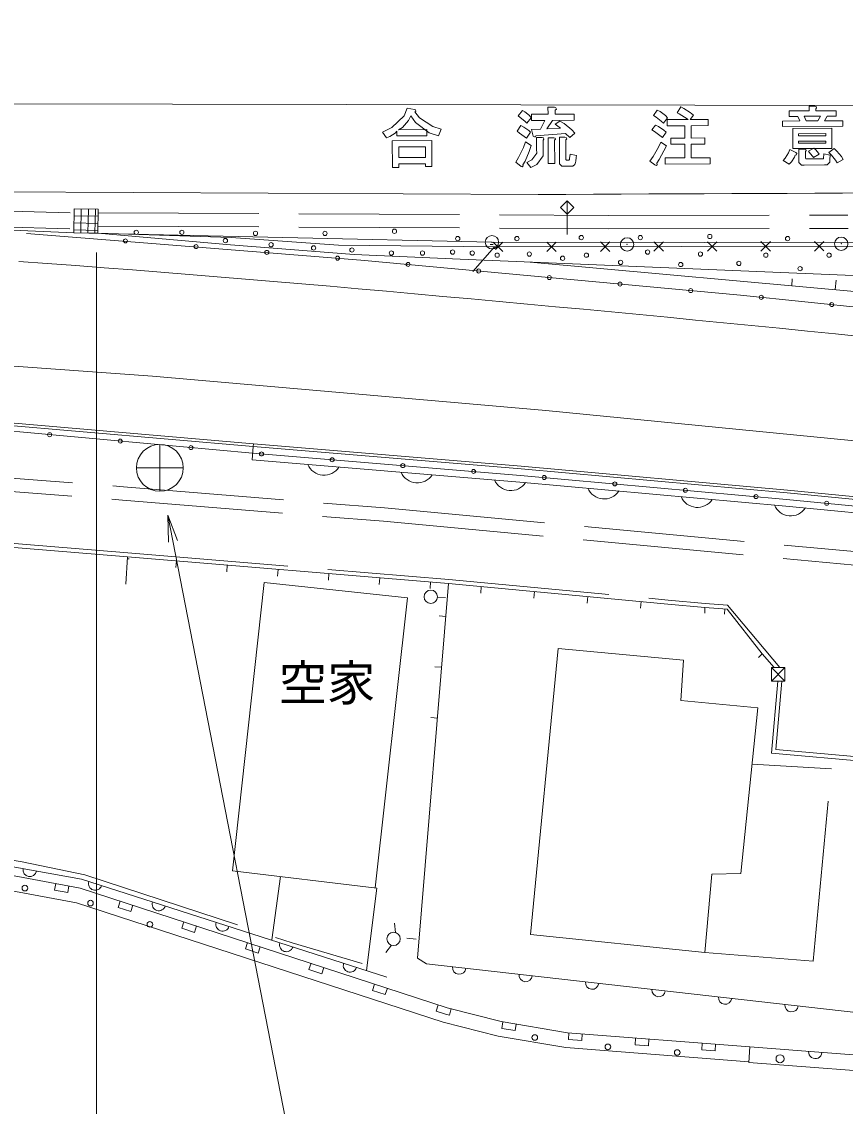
# Model space of a CAD drawing. Units: millimetres, scale not verified. Extents: x 40000 to 680007, y 20000 to 380004.
# Drawn here: x 380226 to 411003, y 231944 to 272460 of the extents above; entities that cross this region are included whole.
import ezdxf
from ezdxf.enums import TextEntityAlignment as Align

# ---------------------------------------------------------------- set-up
doc = ezdxf.new("R2010")
doc.units = ezdxf.units.MM
doc.header["$LTSCALE"] = 1000.01
doc.header["$PDMODE"] = 32
doc.header["$PDSIZE"] = 500
doc.linetypes.add('DASHED', pattern=[7.5, 6, -1.5])
for name, color, linetype, lineweight in [('M-BGD', 7, 'Continuous', 13), ('M-BMK-ROW', 1, 'Continuous', 13), ('M-BMK-SRVR', 3, 'Continuous', 13), ('M-STR-HTXT', 7, 'Continuous', 13), ('名称未設定-7', 9, 'Continuous', 13)]:
    doc.layers.add(name, color=color, linetype=linetype, lineweight=lineweight)
doc.styles.add('ＭＳ ゴシック', font='')
doc.styles.get('ＭＳ ゴシック').set_extended_font_data('MS Gothic')

# ---------------------------------------------------------------- blocks, each defined once
blk = doc.blocks.new('道路標識\u3000警戒_2_1_1')
at = {"color": 9, "linetype": 'Continuous', "lineweight": 13}
for p, q in [((0, 2.5), (-0.495, 2.005)), ((0, 0), (0, 2.5)), ((0.495, 2.005), (0, 2.5)), ((-0.495, 2.005), (0, 1.51)), ((0, 1.51), (0.495, 2.005))]:
    blk.add_line(p, q, dxfattribs=at)
blk = doc.blocks.new('道路標識\u3000警戒_2_1')
at = {"color": 9, "linetype": 'Continuous', "lineweight": 13}
for p, q in [((0, 2.5), (-0.495, 2.005)), ((0, 0), (0, 2.5)), ((0.495, 2.005), (0, 2.5)), ((-0.495, 2.005), (0, 1.51)), ((0, 1.51), (0.495, 2.005))]:
    blk.add_line(p, q, dxfattribs=at)
blk = doc.blocks.new('ﾌﾟﾛｯﾄﾏｰｸ-03_1')
at = {"color": 1, "linetype": 'Continuous', "lineweight": 13}
blk.add_circle((0, 0), 0.5, dxfattribs=at)
at = {"color": 1}
blk.add_point((0, 0), dxfattribs=at)
blk = doc.blocks.new('open_arrow')
at = {"color": 0, "linetype": 'Continuous', "lineweight": -2}
blk.add_lwpolyline([(7.5, 1.25), (0, 0), (7.5, -1.25)], dxfattribs=at)

msp = doc.modelspace()

# ---------------------------------------------------------------- linework, layer by layer
at = {"layer": 'M-BGD'}
for p, q in [((375573, 269400), (414964, 269323)), ((394524, 268946), (394634, 269224)), ((394634, 269224), (394901, 269175)), ((394901, 269175), (394946, 269165)), ((394953, 269121), (394915, 269088)), ((394915, 269088), (395097, 268866)), ((394946, 269165), (394953, 269121)), ((398774, 268942), (398936, 269145)), ((398936, 269145), (399033, 269088)), ((399033, 269088), (399197, 268952)), ((399894, 269002), (399893, 269262)), ((399893, 269262), (400130, 269262)), ((400130, 269262), (400190, 269246)), ((400206, 269190), (400164, 269150)), ((400164, 269150), (400164, 269003)), ((400190, 269246), (400206, 269190)), ((403831, 268960), (403974, 269155)), ((403974, 269155), (404087, 269099)), ((404087, 269099), (404280, 268955)), ((404722, 269056), (404862, 269274)), ((404790, 269016), (404722, 269056)), ((404862, 269274), (404968, 269217)), ((404968, 269217), (405201, 269065)), ((405201, 269065), (405327, 268967)), ((408900, 269124), (409654, 269127)), ((408901, 268923), (408900, 269124)), ((409654, 269299), (409861, 269300)), ((409654, 269127), (409654, 269299)), ((409861, 269300), (409911, 269291)), ((409929, 269244), (409896, 269207)), ((409896, 269207), (409896, 269128)), ((409896, 269128), (410664, 269131)), ((409911, 269291), (409929, 269244)), ((410664, 269131), (410665, 268930)), ((394061, 268503), (394524, 268946)), ((394683, 268772), (394454, 268511)), ((394763, 268945), (394683, 268772)), ((394941, 268691), (394763, 268945)), ((395456, 268313), (394941, 268691)), ((395097, 268866), (395593, 268548)), ((398859, 268878), (398774, 268942)), ((399022, 268739), (398859, 268878)), ((399098, 268664), (399022, 268739)), ((399265, 268872), (399098, 268664)), ((399197, 268952), (399265, 268872)), ((399272, 269000), (399894, 269002)), ((399272, 268770), (399272, 269000)), ((399770, 268772), (399272, 268770)), ((399607, 268445), (399770, 268772)), ((400060, 268773), (399851, 268459)), ((400875, 268777), (400060, 268773)), ((400157, 268628), (400333, 268748)), ((400366, 268484), (400157, 268628)), ((400164, 269003), (400874, 269006)), ((400333, 268748), (400500, 268654)), ((400500, 268654), (400781, 268425)), ((400874, 269006), (400875, 268777)), ((403932, 268891), (403831, 268960)), ((404120, 268746), (403932, 268891)), ((404206, 268668), (404120, 268746)), ((404360, 268864), (404206, 268668)), ((404280, 268955), (404360, 268864)), ((404349, 268800), (405135, 268803)), ((404350, 268570), (404349, 268800)), ((404997, 268889), (404790, 269016)), ((405135, 268803), (404997, 268889)), ((405327, 268967), (405206, 268803)), ((405206, 268803), (405875, 268805)), ((405875, 268805), (405875, 268576)), ((408660, 268749), (409303, 268752)), ((408661, 268549), (408660, 268749)), ((409231, 268924), (408901, 268923)), ((409303, 268752), (409231, 268924)), ((410077, 268927), (409467, 268925)), ((409467, 268925), (409536, 268752)), ((409536, 268752), (409980, 268754)), ((409980, 268754), (410077, 268927)), ((410319, 268928), (410223, 268755)), ((410223, 268755), (410913, 268758)), ((410665, 268930), (410319, 268928)), ((410913, 268758), (410914, 268557)), ((393709, 268334), (394061, 268503)), ((393860, 268118), (393709, 268334)), ((394179, 268297), (393985, 268172)), ((394247, 268368), (394179, 268297)), ((394247, 268195), (394247, 268368)), ((394454, 268511), (394304, 268425)), ((394304, 268425), (395368, 268429)), ((395368, 268429), (395369, 268200)), ((395797, 268192), (395456, 268313)), ((395593, 268548), (395904, 268451)), ((395904, 268451), (395797, 268192)), ((398737, 268365), (398878, 268580)), ((398829, 268295), (398737, 268365)), ((399003, 268167), (398829, 268295)), ((398878, 268580), (398991, 268514)), ((398991, 268514), (399171, 268389)), ((399239, 268329), (399085, 268109)), ((399171, 268389), (399239, 268329)), ((399274, 268434), (399607, 268445)), ((399345, 268181), (399274, 268434)), ((400544, 268287), (399437, 268198)), ((399851, 268459), (400366, 268484)), ((400708, 268135), (400544, 268287)), ((400896, 268291), (400708, 268135)), ((400781, 268425), (400896, 268291)), ((403776, 268423), (403908, 268600)), ((403872, 268358), (403776, 268423)), ((404069, 268211), (403872, 268358)), ((403908, 268600), (404019, 268544)), ((404019, 268544), (404219, 268409)), ((404170, 268129), (404069, 268211)), ((404305, 268329), (404170, 268129)), ((404219, 268409), (404305, 268329)), ((405001, 268572), (404350, 268570)), ((405003, 268112), (405001, 268572)), ((405875, 268576), (405243, 268573)), ((405243, 268573), (405245, 268113)), ((410914, 268557), (408661, 268549)), ((409044, 268473), (410494, 268478)), ((409047, 267719), (409044, 268473)), ((410280, 268277), (409257, 268273)), ((409257, 268273), (409258, 268196)), ((410280, 268200), (410280, 268277)), ((410494, 268478), (410497, 267724)), ((393985, 268172), (393860, 268118)), ((394076, 268012), (395553, 268018)), ((394080, 267017), (394076, 268012)), ((395369, 268200), (394247, 268195)), ((395553, 268018), (395557, 267051)), ((398977, 267762), (399058, 267967)), ((399085, 268109), (399003, 268167)), ((399058, 267967), (399269, 267837)), ((399269, 267837), (399191, 267606)), ((399383, 268155), (399345, 268181)), ((399429, 268163), (399383, 268155)), ((399437, 268198), (399429, 268163)), ((399467, 268130), (399673, 268131)), ((399469, 267695), (399467, 268130)), ((399673, 268131), (399725, 268122)), ((399742, 268074), (399708, 268037)), ((399708, 268037), (399710, 267657)), ((399725, 268122), (399742, 268074)), ((399898, 268122), (400105, 268122)), ((399901, 267164), (399898, 268122)), ((400105, 268122), (400157, 268113)), ((400175, 268066), (400140, 268029)), ((400140, 268029), (400143, 267165)), ((400157, 268113), (400175, 268066)), ((400319, 268142), (400527, 268143)), ((400323, 267248), (400319, 268142)), ((400527, 268143), (400577, 268135)), ((400595, 268087), (400561, 268050)), ((400561, 268050), (400564, 267345)), ((400577, 268135), (400595, 268087)), ((404021, 267778), (404108, 267958)), ((404108, 267958), (404316, 267826)), ((404316, 267826), (404224, 267637)), ((404486, 268110), (405003, 268112)), ((404486, 267881), (404486, 268110)), ((405004, 267883), (404486, 267881)), ((405006, 267375), (405004, 267883)), ((405245, 268113), (405753, 268115)), ((405753, 267885), (405246, 267883)), ((405246, 267883), (405248, 267376)), ((405753, 268115), (405753, 267885)), ((409258, 268196), (410280, 268200)), ((410281, 267999), (409258, 267995)), ((409258, 267995), (409259, 267918)), ((409259, 267918), (410281, 267922)), ((410281, 267922), (410281, 267999)), ((395311, 267787), (394316, 267783)), ((394316, 267783), (394318, 267381)), ((395312, 267385), (395311, 267787)), ((398795, 267387), (398977, 267762)), ((399191, 267606), (399036, 267244)), ((399283, 267300), (399471, 267548)), ((399471, 267548), (399469, 267695)), ((399710, 267450), (399482, 267123)), ((399710, 267657), (399710, 267450)), ((400698, 267345), (400718, 267513)), ((400718, 267513), (400957, 267459)), ((400957, 267459), (400951, 267384)), ((403704, 267255), (403818, 267428)), ((403818, 267428), (404021, 267778)), ((404224, 267637), (404043, 267310)), ((408753, 267360), (408879, 267562)), ((408879, 267562), (408935, 267680)), ((408935, 267680), (409156, 267578)), ((410497, 267724), (409047, 267719)), ((409128, 267479), (409098, 267398)), ((409175, 267486), (409128, 267479)), ((409156, 267578), (409188, 267535)), ((409188, 267535), (409175, 267486)), ((409267, 267698), (409474, 267699)), ((409269, 267293), (409267, 267698)), ((409474, 267699), (409525, 267690)), ((409542, 267644), (409509, 267607)), ((409509, 267607), (409510, 267389)), ((409525, 267690), (409542, 267644)), ((409632, 267624), (409822, 267741)), ((409695, 267542), (409632, 267624)), ((409785, 267424), (409695, 267542)), ((409811, 267384), (409785, 267424)), ((410027, 267506), (409811, 267384)), ((409822, 267741), (409902, 267672)), ((409902, 267672), (410005, 267554)), ((410005, 267554), (410027, 267506)), ((410188, 267355), (410199, 267522)), ((410199, 267522), (410441, 267477)), ((410390, 267578), (410587, 267717)), ((410483, 267478), (410390, 267578)), ((410441, 267477), (410430, 267311)), ((410639, 267282), (410483, 267478)), ((410587, 267717), (410692, 267629)), ((410692, 267629), (410863, 267430)), ((410863, 267430), (410928, 267318)), ((394319, 267018), (394080, 267017)), ((394318, 267381), (395312, 267385)), ((395313, 267156), (394319, 267152)), ((394319, 267152), (394319, 267018)), ((395314, 267050), (395313, 267156)), ((395557, 267051), (395314, 267050)), ((398694, 267217), (398795, 267387)), ((398892, 267046), (398694, 267217)), ((398932, 267041), (398892, 267046)), ((398966, 267074), (398932, 267041)), ((399036, 267244), (398957, 267114)), ((398957, 267114), (398966, 267074)), ((399096, 267201), (399283, 267300)), ((399249, 267008), (399096, 267201)), ((399482, 267123), (399249, 267008)), ((400143, 267165), (399901, 267164)), ((400323, 267154), (400323, 267248)), ((400412, 267062), (400323, 267154)), ((400502, 267061), (400412, 267062)), ((400751, 267062), (400502, 267061)), ((400564, 267345), (400563, 267317)), ((400563, 267317), (400585, 267290)), ((400585, 267290), (400606, 267290)), ((400606, 267290), (400663, 267290)), ((400663, 267290), (400676, 267290)), ((400676, 267290), (400693, 267317)), ((400693, 267317), (400698, 267345)), ((400819, 267064), (400751, 267062)), ((400901, 267129), (400819, 267064)), ((400918, 267196), (400901, 267129)), ((400931, 267253), (400918, 267196)), ((400951, 267384), (400931, 267253)), ((403887, 267107), (403704, 267255)), ((403940, 267085), (403887, 267107)), ((403976, 267118), (403940, 267085)), ((404043, 267310), (403957, 267173)), ((403957, 267173), (403976, 267118)), ((404268, 267372), (405006, 267375)), ((404269, 267142), (404268, 267372)), ((405948, 267149), (404269, 267142)), ((405248, 267376), (405947, 267378)), ((405947, 267378), (405948, 267149)), ((408684, 267274), (408753, 267360)), ((408906, 267132), (408684, 267274)), ((408986, 267225), (408906, 267132)), ((409098, 267398), (408986, 267225)), ((409269, 267198), (409269, 267293)), ((409367, 267104), (409269, 267198)), ((409467, 267105), (409367, 267104)), ((410224, 267108), (409467, 267105)), ((409510, 267389), (409510, 267362)), ((409510, 267362), (409531, 267334)), ((409531, 267334), (409553, 267335)), ((409553, 267335), (410165, 267337)), ((410165, 267337), (410176, 267337)), ((410176, 267337), (410188, 267345)), ((410188, 267345), (410188, 267355)), ((410321, 267108), (410224, 267108)), ((410424, 267211), (410321, 267108)), ((410430, 267311), (410424, 267211)), ((410704, 267187), (410639, 267282)), ((410928, 267318), (410704, 267187)), ((361041, 266200), (399523, 265999)), ((382173, 264573), (382190, 265471)), ((383088, 265454), (382190, 265471)), ((382437, 264568), (382454, 265466)), ((382700, 264563), (382717, 265461)), ((382963, 264558), (382980, 265456)), ((383088, 265454), (383071, 264556)), ((383083, 265191), (382185, 265208)), ((383071, 264556), (382173, 264573)), ((383073, 264664), (382175, 264681)), ((383078, 264927), (382180, 264944)), ((380412, 264544), (392896, 263555)), ((388033, 264129), (383071, 264556)), ((383071, 264556), (388059, 264399)), ((388059, 264399), (392070, 264110)), ((397849, 264224), (398203, 263871)), ((397933, 263954), (398202, 264224)), ((399849, 264227), (400203, 263875)), ((399850, 263874), (400203, 264228)), ((401849, 264231), (402203, 263878)), ((401850, 263878), (402203, 264232)), ((403849, 264235), (404203, 263882)), ((403850, 263882), (404203, 264236)), ((405849, 264239), (406203, 263886)), ((405850, 263885), (406203, 264240)), ((407849, 264243), (408203, 263890)), ((407850, 263889), (408203, 264243)), ((409849, 264247), (410203, 263894)), ((409850, 263893), (410203, 264247)), ((392654, 263769), (388033, 264129)), ((392070, 264110), (397891, 264047)), ((396609, 263590), (392654, 263769)), ((397083, 263132), (397891, 264047)), ((397731, 264132), (397850, 264140)), ((397891, 264047), (421866, 264093)), ((380124, 263501), (381184, 263426)), ((381184, 263426), (382245, 263348)), ((382245, 263348), (383305, 263269)), ((392896, 263555), (407082, 262242)), ((420807, 262584), (396609, 263590)), ((428939, 260796), (399230, 263481)), ((383305, 263269), (384365, 263188)), ((384365, 263188), (385424, 263105)), ((385424, 263105), (386479, 263020)), ((386479, 263020), (387533, 262933)), ((387533, 262933), (388587, 262845)), ((388587, 262845), (389641, 262756)), ((389641, 262756), (390695, 262666)), ((390695, 262666), (391749, 262575)), ((391749, 262575), (392803, 262483)), ((409002, 262598), (409020, 262851)), ((410620, 262452), (410660, 262808)), ((392803, 262483), (393857, 262389)), ((393857, 262389), (394910, 262295)), ((394910, 262295), (395964, 262200)), ((395964, 262200), (397017, 262105)), ((407082, 262242), (421740, 260743)), ((397017, 262105), (398071, 262008)), ((398071, 262008), (399124, 261911)), ((399124, 261911), (400177, 261814)), ((400177, 261814), (401224, 261716)), ((401224, 261716), (402270, 261618)), ((402270, 261618), (403316, 261518)), ((403316, 261518), (404362, 261418)), ((404362, 261418), (405408, 261316)), ((405408, 261316), (406454, 261214)), ((406454, 261214), (407500, 261111)), ((407500, 261111), (408546, 261008)), ((408546, 261008), (409591, 260904)), ((409591, 260904), (410637, 260799)), ((410637, 260799), (411683, 260693)), ((388874, 256589), (374313, 257847)), ((378646, 257272), (388854, 256340)), ((388874, 256589), (388833, 256091)), ((388874, 256589), (388883, 256689)), ((388833, 256091), (398843, 255264)), ((388854, 256340), (398865, 255513)), ((398843, 255264), (408786, 254366)), ((398865, 255513), (408809, 254615)), ((408809, 254615), (418770, 253645)), ((408786, 254366), (418746, 253396)), ((384179, 252468), (384124, 251448)), ((396175, 251475), (384179, 252468)), ((384176, 252399), (384242, 252396)), ((386010, 252316), (385990, 252067)), ((387910, 252159), (387889, 251910)), ((389809, 252002), (389788, 251753)), ((391708, 251844), (391688, 251595)), ((393608, 251687), (393587, 251438)), ((388100, 240745), (389293, 251516)), ((394639, 250932), (389293, 251516)), ((395017, 237483), (396175, 251475)), ((395507, 251530), (395487, 251281)), ((404370, 250706), (396175, 251475)), ((397401, 251360), (397378, 251111)), ((393440, 240104), (394639, 250932)), ((395764, 250966), (396064, 250948)), ((399392, 251173), (399369, 250924)), ((401384, 250986), (401360, 250737)), ((403375, 250799), (403351, 250550)), ((404370, 250706), (405753, 250572)), ((405753, 250572), (405748, 250365)), ((405753, 250572), (406587, 250517)), ((406501, 250522), (406488, 250331)), ((406587, 250517), (407895, 248841)), ((396073, 250244), (395824, 250264)), ((399235, 238368), (400276, 249051)), ((400276, 249051), (404962, 248605)), ((407895, 248841), (407755, 248713)), ((408346, 248331), (407895, 248841)), ((395916, 248344), (395667, 248365)), ((404962, 248605), (404862, 247099)), ((404862, 247099), (407740, 246835)), ((407740, 246835), (407099, 240635)), ((395759, 246445), (395510, 246465)), ((382461, 240431), (376235, 241549)), ((382417, 240096), (375955, 241294)), ((388100, 240745), (393499, 240097)), ((381454, 240020), (381500, 240266)), ((393871, 236763), (382461, 240431)), ((406016, 240619), (405757, 237695)), ((407099, 240635), (406016, 240619)), ((381946, 239929), (381454, 240020)), ((381991, 240175), (381946, 239929)), ((396126, 235628), (382417, 240096)), ((383830, 239372), (383907, 239610)), ((384382, 239455), (384305, 239217)), ((384305, 239217), (383830, 239372)), ((386207, 238598), (386284, 238835)), ((386760, 238681), (386682, 238443)), ((394189, 238441), (394151, 238788)), ((386682, 238443), (386207, 238598)), ((394621, 238231), (394968, 238189)), ((405757, 237695), (399235, 238368)), ((388584, 237823), (388661, 238061)), ((389137, 237906), (389059, 237668)), ((394043, 237963), (393833, 237692)), ((389059, 237668), (388584, 237823)), ((395350, 237268), (395017, 237483)), ((390961, 237049), (391038, 237286)), ((391436, 236894), (390961, 237049)), ((391514, 237131), (391436, 236894)), ((411513, 235436), (395350, 237268)), ((393338, 236274), (393415, 236512)), ((393813, 236119), (393338, 236274)), ((393891, 236357), (393813, 236119)), ((395715, 235500), (395792, 235737)), ((396057, 235388), (395715, 235500)), ((398143, 235114), (396126, 235628)), ((396270, 235592), (396209, 235349)), ((396209, 235349), (396057, 235388)), ((400624, 234693), (398143, 235114)), ((398168, 234857), (398209, 235103)), ((398702, 235019), (398660, 234773)), ((398660, 234773), (398168, 234857)), ((407439, 234161), (400624, 234693)), ((400655, 234439), (400675, 234689)), ((401173, 234650), (401154, 234400)), ((401154, 234400), (400655, 234439)), ((403148, 234245), (403167, 234494)), ((403646, 234206), (403148, 234245)), ((403666, 234455), (403646, 234206)), ((405640, 234051), (405660, 234300)), ((406158, 234261), (406139, 234012)), ((406139, 234012), (405640, 234051)), ((407439, 234161), (407394, 233583))]:
    msp.add_line(p, q, dxfattribs=at)
at = {"layer": 'M-BGD', "linetype": 'DASHED'}
for p, q in [((361039, 265841), (382187, 265322)), ((361036, 265241), (382176, 264722)), ((383086, 265320), (402160, 265226)), ((402160, 265226), (411101, 265236)), ((383082, 264820), (402160, 264726)), ((402160, 264726), (411106, 264736)), ((376114, 255197), (383992, 254591)), ((383992, 254591), (393742, 253796)), ((393742, 253796), (414219, 251895)), ((384179, 252468), (379487, 252861)), ((406596, 250666), (408550, 248331)), ((408244, 245132), (408485, 247831)), ((408407, 245268), (408635, 247831)), ((412247, 244775), (408244, 245132)), ((412111, 244938), (408407, 245268)), ((410482, 244549), (407523, 244730)), ((409797, 237370), (410482, 244549)), ((376381, 241722), (380248, 241079)), ((380248, 241079), (382587, 240590)), ((382587, 240590), (390336, 238048)), ((389902, 240529), (389569, 238167)), ((393499, 240097), (393110, 237012)), ((390336, 238048), (392945, 237283)), ((405757, 237695), (409797, 237370))]:
    msp.add_line(p, q, dxfattribs=at)
at = {"layer": 'M-BGD'}
for points in [[(411933, 266064), (410899, 266057), (409865, 266051), (408831, 266045), (407797, 266041), (406762, 266037), (405728, 266033), (404694, 266029), (403660, 266025), (402626, 266020), (401592, 266014), (400558, 266007), (399523, 265999)], [(454494, 251988), (447055, 252848), (429042, 254941), (413378, 256601), (399817, 257930), (385113, 259217), (375611, 259907), (369461, 260318), (358928, 260908), (348956, 261341), (340260, 261689), (335089, 261865)], [(388883, 256689), (374321, 257947), (365043, 258516)], [(418794, 253893), (408832, 254864), (398887, 255762), (388874, 256589)], [(418804, 253993), (408842, 254963), (398895, 255862), (388883, 256689)], [(385691, 254030), (390831, 227629), (409100, 227629)], [(463527, 241563), (447201, 235582), (439223, 233927), (435453, 233413), (428472, 233070), (419853, 233210), (407439, 234161)], [(407395, 233602), (400555, 234135), (398026, 234565), (395970, 235089), (382278, 239551), (375897, 240734), (369291, 240879), (365661, 240564), (357751, 239417), (350647, 238040)], [(463727, 241018), (447361, 235023), (439321, 233355), (435507, 232835), (428481, 232490), (419826, 232630), (407394, 233583)]]:
    msp.add_lwpolyline(points, dxfattribs=at)
at = {"layer": 'M-BGD', "linetype": 'DASHED'}
for points in [[(362512, 256467), (363396, 256454), (376148, 255696), (384032, 255089), (393786, 254294), (414265, 252393)], [(371201, 252710), (374737, 253359), (379499, 253010), (384192, 252617), (396189, 251624), (404385, 250855), (405765, 250721), (406596, 250666)]]:
    msp.add_lwpolyline(points, dxfattribs=at)
at = {"layer": 'M-BGD'}
for centre, radius in [((384506, 264591), 80), ((386211, 264591), 80), ((388963, 264552), 80), ((391560, 264552), 80), ((394157, 264630), 80), ((387839, 264281), 80), ((389544, 264126), 80), ((396521, 264358), 80), ((398730, 264358), 80), ((401134, 264397), 80), ((403343, 264397), 80), ((405940, 264436), 80), ((408847, 264358), 80), ((391134, 264009), 80), ((392568, 263932), 80), ((394041, 263816), 80), ((395203, 263816), 80), ((396327, 263854), 80), ((397064, 263816), 80), ((397994, 263738), 80), ((399196, 263777), 80), ((401327, 263738), 80), ((403614, 263854), 80), ((405591, 263777), 80), ((408033, 263738), 80), ((410397, 263738), 80), ((400436, 263622), 80), ((402606, 263467), 80), ((404854, 263389), 80), ((407025, 263428), 80), ((409312, 263234), 80), ((380347, 240096), 105), ((382798, 239535), 105), ((385016, 238741), 105), ((394122, 238200), 250), ((399399, 234515), 105), ((402130, 234165), 105), ((404722, 233955), 105), ((408563, 233720), 150)]:
    msp.add_circle(centre, radius, dxfattribs=at)
for centre, radius, start, end in [((384104, 264273), 75, 360, 180), ((384104, 264273), 75, 180, 360), ((386745, 264057), 75, 360, 180), ((386745, 264057), 75, 180, 360), ((389387, 263842), 75, 360, 180), ((389387, 263842), 75, 180, 360), ((392028, 263626), 75, 360, 180), ((392028, 263626), 75, 180, 360), ((394667, 263391), 75, 360, 180), ((394667, 263391), 75, 180, 360), ((397306, 263147), 75, 360, 180), ((397306, 263147), 75, 180, 360), ((399945, 262903), 75, 360, 180), ((399945, 262903), 75, 180, 360), ((402584, 262659), 75, 360, 180), ((402584, 262659), 75, 180, 360), ((405222, 262414), 75, 360, 180), ((405222, 262414), 75, 180, 360), ((407860, 262163), 75, 360, 180), ((407860, 262163), 75, 180, 360), ((410497, 261893), 75, 360, 180), ((410497, 261893), 75, 180, 360), ((381270, 257032), 75, 360, 180), ((381270, 257032), 75, 180, 360), ((383909, 256791), 75, 360, 180), ((383909, 256791), 75, 180, 360), ((386548, 256550), 75, 360, 180), ((386548, 256550), 75, 180, 360), ((389187, 256312), 75, 360, 180), ((389187, 256312), 75, 180, 360), ((391828, 256094), 75, 360, 180), ((391828, 256094), 75, 180, 360), ((391525, 256181), 661, 203.3496, 327.2046), ((394469, 255876), 75, 360, 180), ((394469, 255876), 75, 180, 360), ((397110, 255658), 75, 360, 180), ((397110, 255658), 75, 180, 360), ((395013, 255892), 661, 203.3496, 327.2046), ((398502, 255606), 662, 203.4653, 326.928), ((399751, 255433), 75, 360, 180), ((399751, 255433), 75, 180, 360), ((402390, 255194), 75, 360, 180), ((401990, 255292), 661, 202.9113, 326.7663), ((402390, 255194), 75, 180, 360), ((405029, 254956), 75, 360, 180), ((405029, 254956), 75, 180, 360), ((405475, 254977), 661, 202.9113, 326.7663), ((407669, 254718), 75, 360, 180), ((407669, 254718), 75, 180, 360), ((410307, 254469), 75, 360, 180), ((410307, 254469), 75, 180, 360), ((408963, 254663), 663, 202.9125, 326.2619), ((380530, 240777), 250, 169.8188, 349.8188), ((382974, 240266), 250, 162.1783, 342.1783), ((385354, 239501), 250, 162.1783, 342.1783), ((387734, 238736), 250, 162.1783, 342.1783), ((390114, 237970), 250, 162.1783, 342.1783), ((392494, 237205), 250, 162.1783, 342.1783), ((396575, 237129), 250, 173.5311, 353.5311), ((399059, 236848), 250, 173.5311, 353.5311), ((401543, 236566), 250, 173.5311, 353.5311), ((404027, 236284), 250, 173.5311, 353.5311), ((406511, 236003), 250, 173.5311, 353.5311), ((408995, 235721), 250, 173.5311, 353.5311), ((409881, 233974), 250, 175.6182, 355.6182)]:
    msp.add_arc(centre, radius, start, end, dxfattribs=at)
at = {"layer": 'M-BMK-ROW', "color": 30}
msp.add_lwpolyline([(531961, 288527), (531955, 288547), (519506, 284502), (506093, 279733), (492864, 273690), (484957, 271197), (482620, 266698), (482325, 266768), (478141, 264300), (476842, 266171), (452396, 264601), (422868, 264474), (422857, 264228), (421661, 264189), (397799, 264221), (382173, 264573), (361587, 265467), (361327, 258683), (361225, 255998)], dxfattribs=at)
at = {"layer": 'M-BMK-ROW'}
msp.add_circle((397799, 264221), 250, dxfattribs=at)
msp.add_point((397799, 264221), dxfattribs=at)
at = {"layer": 'M-BMK-SRVR'}
for p, q in [((385387, 256667), (385387, 254917)), ((384512, 255792), (386262, 255792))]:
    msp.add_line(p, q, dxfattribs=at)
msp.add_circle((385387, 255792), 875, dxfattribs=at)
at = {"layer": 'M-STR-HTXT'}
msp.add_line((383025, 263842), (383025, 218797), dxfattribs=at)
at = {"layer": '名称未設定-7'}
for p, q in [((408244, 248331), (408744, 247831)), ((408744, 248331), (408244, 247831)), ((408244, 248331), (408744, 247831)), ((408744, 248331), (408244, 247831))]:
    msp.add_line(p, q, dxfattribs=at)
msp.add_lwpolyline([(408744, 248331), (408244, 248331), (408244, 247831), (408744, 247831)], close=True, dxfattribs=at)
msp.add_lwpolyline([(408744, 248331), (408244, 248331), (408244, 247831), (408744, 247831)], close=True, dxfattribs=at)
msp.add_circle((395514, 250978), 250, dxfattribs=at)
msp.add_circle((395514, 250978), 250, dxfattribs=at)

# ---------------------------------------------------------------- block references
at = {"layer": 'M-BGD', "xscale": 133, "yscale": 133, "rotation": 281}
msp.add_blockref('open_arrow', (385691, 254030), dxfattribs=at)
at = {"layer": 'M-BMK-ROW', "xscale": 500.0053, "yscale": 500.0053, "rotation": 345}
for p in [(402849, 264139), (410850, 264162)]:
    msp.add_blockref('ﾌﾟﾛｯﾄﾏｰｸ-03_1', p, dxfattribs=at)
at = {"layer": '名称未設定-7', "xscale": 500.0052, "yscale": 500.0052}
for name in ['道路標識\u3000警戒_2_1_1', '道路標識\u3000警戒_2_1']:
    msp.add_blockref(name, (400612, 264512), dxfattribs=at)

# ---------------------------------------------------------------- texts
at = {"layer": 'M-BGD', "style": 'ＭＳ ゴシック'}
msp.add_text('空家', height=1320, dxfattribs=at).set_placement((391635, 247758), align=Align.MIDDLE_CENTER)

doc.saveas('drawing.dxf')
